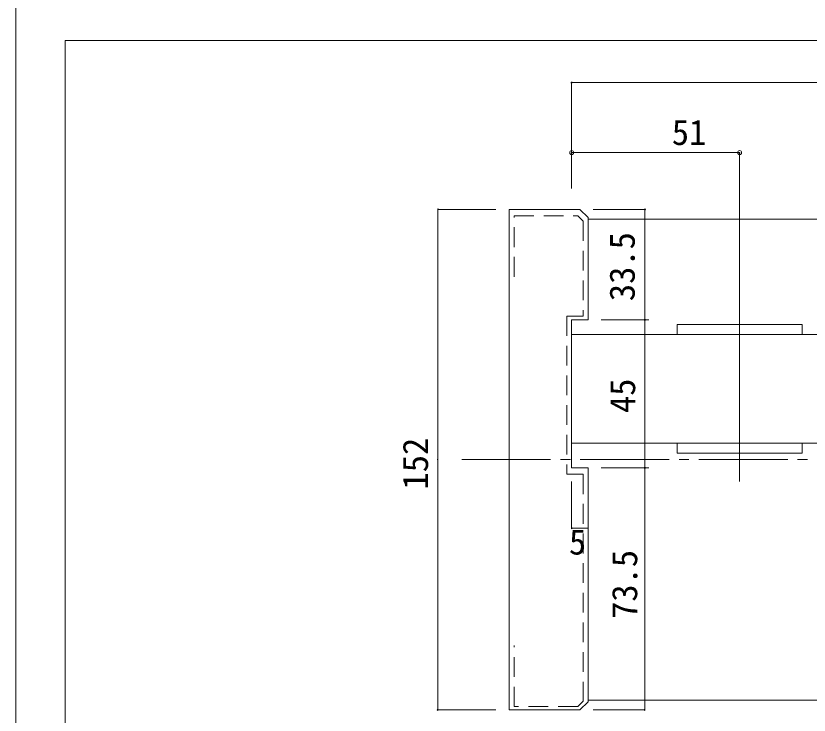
# Model space of a CAD drawing. Units: millimetres on the paper, enlarged 10 times, with parts at other scales. Extents: x -1985 to 2015, y -1370 to 1400.
# Drawn here: x -1985 to -1182, y -785 to -78 of the extents above; entities that cross this region are included whole.
import ezdxf
from ezdxf.enums import TextEntityAlignment as Align

# ---------------------------------------------------------------- set-up
doc = ezdxf.new("R2010")
doc.units = ezdxf.units.MM
doc.header["$LTSCALE"] = 10
doc.header["$PDMODE"] = 32
doc.header["$PDSIZE"] = 4
doc.linetypes.add('CHAIN2', pattern=[12, 9, -1, 1, -1])
doc.linetypes.add('USER9', pattern=[3, 2, -1])
for name, color, linetype, lineweight in [('1-1_0', 7, 'Continuous', 20), ('2-0', 7, 'Continuous', 20), ('2-1', 7, 'Continuous', 20)]:
    doc.layers.add(name, color=color, linetype=linetype, lineweight=lineweight)
doc.styles.add('ＭＳ ゴシック', font='')
doc.styles.get('ＭＳ ゴシック').set_extended_font_data('MS Gothic')

msp = doc.modelspace()

# ---------------------------------------------------------------- linework, layer by layer
at = {"layer": '1-1_0'}
for p in [(395, -102.5), (395, -102.5), (-1935, -1002.5), (395, -102.5), (395, -102.5), (-1935, -1002.5), (395, -102.5), (395, -102.5), (-1935, -1002.5)]:
    msp.add_line(p, (-1935, -102.5), dxfattribs=at)
msp.add_lwpolyline([(2015, -1370), (2015, 1400), (-1985, 1400), (-1985, -1370)], dxfattribs=at)
at = {"layer": '2-0', "color": 4, "linetype": 'CHAIN2', "lineweight": 9}
msp.add_line((-1533.69, -526.66), (-1086.42, -526.66), dxfattribs=at)
at = {"layer": '2-1', "color": 4, "lineweight": 9}
for p, q in [((-1422.94, -144.96), (-1421.9, -144.96)), ((-1421.9, -144.96), (-1422.94, -144.96)), ((-1422.42, -215.88), (-1252.42, -215.88)), ((-1422.42, -215.88), (-1422.42, -252.13)), ((-1252.42, -215.88), (-1252.42, -548.79)), ((-1557.99, -272.8), (-1557.99, -273.84)), ((-1348.35, -272.8), (-1348.35, -273.84)), ((-1400.75, -273.32), (-1348.35, -273.32)), ((-1392.42, -384.99), (-1344.18, -384.99)), ((-1348.35, -385.51), (-1348.35, -384.46)), ((-1348.35, -384.46), (-1348.35, -385.51)), ((-1348.35, -384.99), (-1348.35, -534.99)), ((-1558.58, -526.65), (-1557.99, -526.65)), ((-1392.42, -534.99), (-1344.18, -534.99)), ((-1348.35, -535.51), (-1348.35, -534.46)), ((-1348.35, -534.46), (-1348.35, -535.51)), ((-1557.99, -780.51), (-1557.99, -779.46)), ((-1499.09, -779.99), (-1557.99, -779.99)), ((-1400.75, -779.99), (-1348.35, -779.99)), ((-1348.35, -780.51), (-1348.35, -779.46))]:
    msp.add_line(p, q, dxfattribs=at)
at = {"layer": '2-1'}
for p, q in [((-1485.75, -273.32), (-1414.09, -273.32)), ((-1485.75, -273.32), (-1485.75, -779.99)), ((-1405.75, -281.65), (-1414.09, -273.32)), ((-1405.75, -281.65), (-1405.75, -384.99)), ((-1405.75, -283.32), (-1086.42, -283.32)), ((-1422.42, -384.99), (-1405.75, -384.99)), ((-1422.42, -384.99), (-1422.42, -534.99)), ((-1189.09, -389.99), (-1315.75, -389.99)), ((-1315.75, -389.99), (-1315.75, -399.99)), ((-1189.09, -399.99), (-1189.09, -389.99)), ((-1422.42, -399.99), (-1422.42, -509.99)), ((-1422.42, -399.99), (-1086.42, -399.99)), ((-1422.42, -509.99), (-1086.42, -509.99)), ((-1315.75, -519.99), (-1315.75, -509.99)), ((-1189.09, -509.99), (-1189.09, -519.99)), ((-1189.09, -519.99), (-1315.75, -519.99)), ((-1422.42, -534.99), (-1405.75, -534.99)), ((-1405.75, -534.99), (-1405.75, -771.65)), ((-1422.42, -596.14), (-1422.42, -548.86)), ((-1422.42, -595.62), (-1422.42, -596.66)), ((-1422.42, -596.14), (-1405.75, -596.14)), ((-1405.75, -769.99), (-1086.42, -769.99)), ((-1405.75, -771.65), (-1414.09, -779.99)), ((-1485.75, -779.99), (-1414.09, -779.99))]:
    msp.add_line(p, q, dxfattribs=at)
at = {"layer": '2-1', "color": 4, "lineweight": 9}
for points in [[(-1422.42, -252.13), (-1422.42, -144.96), (-666.12, -144.96)], [(-1499.09, -273.32), (-1557.99, -273.32), (-1557.99, -779.99)], [(-1392.42, -384.99), (-1348.35, -384.99), (-1348.35, -273.32)], [(-1392.42, -534.99), (-1348.35, -534.99), (-1348.35, -779.99)]]:
    msp.add_lwpolyline(points, dxfattribs=at)
at = {"layer": '2-1', "linetype": 'USER9'}
msp.add_lwpolyline([(-1480.75, -341.5), (-1480.75, -279.83), (-1416.16, -279.83), (-1410.75, -285.24), (-1410.75, -381.5), (-1427.42, -381.5), (-1427.42, -541.5), (-1410.75, -541.5), (-1410.75, -771.09), (-1416.16, -776.5), (-1480.75, -776.5), (-1480.75, -714.83)], dxfattribs=at)
at = {"layer": '2-1', "color": 4, "lineweight": 9}
for centre, start, end in [((-1422.42, -144.96), 0, 180), ((-1422.42, -144.96), 180, 0), ((-1557.99, -273.32), 270, 90), ((-1348.35, -273.32), 270, 90), ((-1348.35, -384.99), 90, 270), ((-1348.35, -384.99), 270, 90), ((-1348.35, -534.99), 90, 270), ((-1348.35, -534.99), 270, 90), ((-1557.99, -779.99), 90, 270), ((-1348.35, -779.99), 90, 270)]:
    msp.add_arc(centre, 0.521, start, end, dxfattribs=at)
at = {"layer": '2-1'}
msp.add_arc((-1422.42, -596.14), 0.521, 270, 90, dxfattribs=at)
at = {"layer": '2-1', "color": 4}
for p in [(-1422.42, -215.88), (-1252.42, -215.88)]:
    msp.add_point(p, dxfattribs=at)

# ---------------------------------------------------------------- texts
at = {"layer": '2-1', "style": 'ＭＳ ゴシック'}
for s, p in [('51', (-1321.06, -215.88)), ('5', (-1425.13, -630.43))]:
    msp.add_text(s, height=25.66, dxfattribs=at).set_placement(p, align=Align.BOTTOM_LEFT)
for s, p in [('33.5', (-1350.85, -366.23)), ('45', (-1350.43, -479.54)), ('152', (-1560.07, -556.87)), ('73.5', (-1348.35, -687.86))]:
    msp.add_text(s, height=25.66, rotation=90, dxfattribs=at).set_placement(p, align=Align.BOTTOM_LEFT)

doc.saveas('drawing.dxf')
